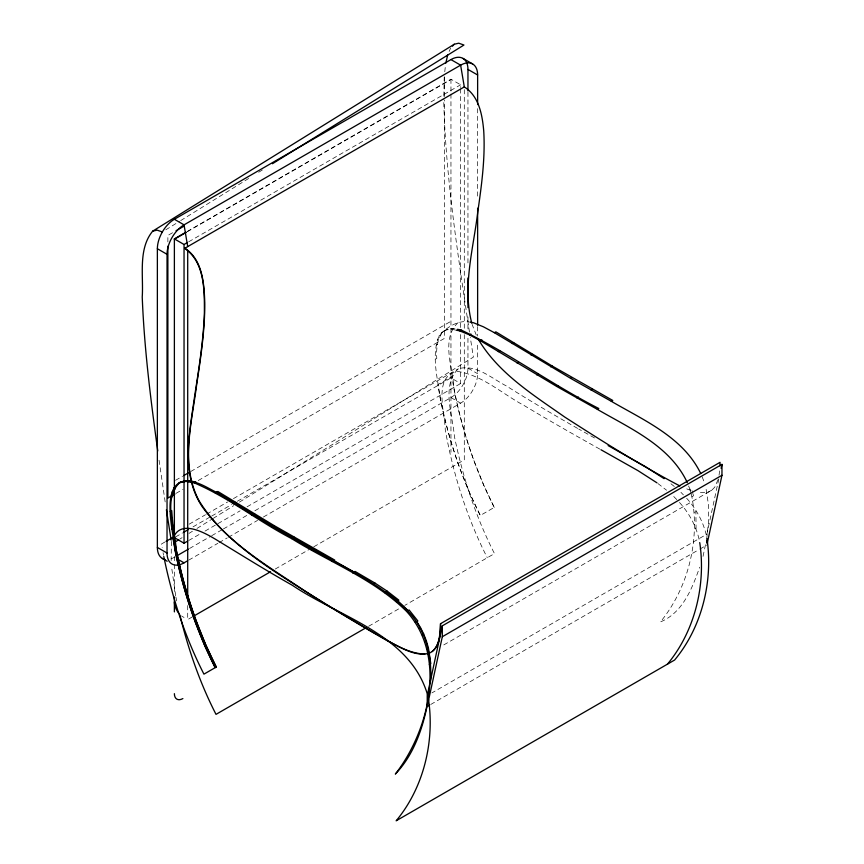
<?xml version="1.0" encoding="UTF-8"?>
<svg xmlns="http://www.w3.org/2000/svg" width="864" height="864" viewBox="0 0 864 864"><rect width="100%" height="100%" fill="white"/><g stroke="black" fill="none" stroke-linecap="round" stroke-linejoin="round"><path stroke-width="0.65" stroke-dasharray="4.32 3.24" d="M444.226 76.756L443.74 99.749M458.104 322.607C440.24 338.926 453.352 369.76 454.172 390.161A334.174 192.942 60 0 0 474.39 461.84L483.808 485.482L494.262 507.416L480.298 515.473L469.854 493.538L460.436 469.897A334.174 192.942 60 0 1 440.208 398.218C437.659 377.914 431.071 355.601 439.052 335.783C446.126 327.683 457.618 320.08 468.698 321.851M454.982 328.838C438.35 325.469 435.748 346.81 436.806 358.376L435.337 359.219M691.351 494.219C700.553 538.175 688.878 587.077 660.442 621.918C682.744 612.792 692.172 588.373 699.667 567.227M706.709 538.801L708.566 521.24L708.394 504.284L706.007 488.56M444.766 71.788L445.576 64.357M719.032 475.2L719.701 470.632M703.048 556.362L705.672 543.823M718.826 478.861L706.882 534.157L431.892 692.917M718.027 479.682L714.744 487.177L711.817 490.169L441.493 646.24M449.15 51.44L450.598 48.092M577.627 428.404C553.576 414.742 529.751 400.702 506.369 385.949C491.692 378.421 475.891 363.766 458.32 368.788C440.986 385.582 452.876 415.508 454.388 436.331C462.715 476.885 475.621 516.683 494.478 553.597L404.762 605.394M165.791 229.824L179.55 221.303M180.695 220.59L249.502 177.941M258.682 172.249L263.272 169.409M179.798 539.093L182.088 537.667M188.968 533.401L192.413 531.274M196.992 528.433L211.907 519.188M213.052 518.476L233.69 505.678M239.425 502.124L473.375 357.124L470.275 337.37M172.552 232.751L167.875 235.451L167.875 242.19M187.207 231.487L450.954 79.218L460.62 84.802L460.62 87.491M187.207 231.79L450.954 79.52M188.708 241.79L460.62 84.802M175.543 480.298L182.542 476.258M190.706 471.539L450.954 321.289M441.353 332.726L442.811 331.884M439.052 335.783L440.51 334.94M444.139 330.664L452.542 328.374M437.27 339.908L438.739 339.066M176.051 493.344L183.049 489.305M198.223 480.546L444.463 338.375L444.463 100.008M436.061 345.179L437.519 344.336M189.173 524.167L205.492 514.75M206.658 514.08L227.621 501.973M233.453 498.614L458.32 368.788M164.938 542.009L161.557 543.953L162.184 547.668M175.543 536.954L182.542 532.904M193.039 526.846L210.546 516.737M211.712 516.067L231.552 504.608M237.395 501.239L450.954 377.935L460.62 383.519L460.62 333.731M188.708 540.508L200.383 533.768M205.049 531.079L216.713 524.34M217.879 523.67L240.062 510.862M247.061 506.822L460.62 383.519M189.54 548.5L210.546 536.371M211.712 535.702L222.221 529.632M223.387 528.962L246.726 515.484M254.891 510.764L450.954 397.58A24.052 13.889 -60 0 0 467.953 368.118L467.953 335.826M188.708 560.142L217.879 543.305M219.056 542.624L227.221 537.916M228.388 537.235L257.558 520.398M263.401 517.028L460.62 403.153A24.052 13.889 -60 0 0 477.63 373.702L477.63 342.76M192.38 616.885L187.704 619.585L187.704 604.768M275.238 569.052L309.074 549.504M313.751 546.815L464.292 459.896L464.292 334.67M368.647 626.249L400.097 608.083M691.006 493.009L689.958 489.402L691.416 488.56L692.464 492.167M692.042 496.627L693.5 495.785L692.809 493.376M694.44 512.341L695.898 511.499L696.06 528.455L694.602 529.297M430.726 704.484L698.717 549.752M699.883 549.083L706.882 545.044M711.817 490.169L708.296 492.016L699.505 492.653M451.084 329.216L454.734 329.908M690.8 490.45L684.288 487.944M599.8 449.107C574.42 434.905 549.104 420.584 524.2 405.551C502.459 394.027 482.987 375.57 458.06 371.488C432.508 375.073 444.971 413.024 445.252 429.667C453.071 474.034 466.862 517.536 487.274 557.744M594.54 437.962L578.75 429.041M467.953 368.118L477.63 373.702M450.954 397.58L460.62 403.153M174.971 557.604L174.377 557.258A24.052 13.889 -60 0 1 170.262 559.051M184.043 617.458L182.876 616.788A12.02 6.944 60 0 1 181.602 615.946M657.925 483.548L666.565 490.212M670.961 483.775L674.698 486.81M680.94 492.35L683.413 494.878M673.747 496.508L678.694 501.552M686.653 498.28C696.06 508.583 702.94 521.165 706.223 534.74M679.46 502.438C689.699 513.702 697.086 527.688 699.764 542.722M494.262 507.416C473.44 466.387 459.41 421.934 451.786 376.585L437.832 384.642C445.446 429.991 459.475 474.444 480.298 515.473M476.258 335.07L472.122 324.41M702.151 476.831L703.922 481.345M688.63 486.011L689.958 489.402M175.921 597.1L176.72 600.88M163.058 552.668L163.544 555.239M175.705 595.901L171.515 566.665M469.454 332.1C458.071 255.474 445.716 178.61 443.75 101.034M171.353 541.436L171.18 560.552M165.164 501.919L158.836 458.73M477.63 108.626L477.63 198.785M477.63 326.614L477.63 336.031M467.953 92.275L467.953 265.864M467.953 316.991L467.953 330.448M464.292 89.618L464.292 329.292M460.62 88.841L460.62 328.352M450.954 79.218L450.954 92.966M450.954 94.025L450.954 452.196M444.463 77.112L444.463 98.658M174.377 556.373L174.377 563.09M174.377 564.44L174.377 593.039"/><path stroke-width="1.3" d="M440.672 623.624C440.327 634.133 440.122 648.756 428.652 653.476M719.896 465.88L720.047 462.326L440.402 623.776C440.024 633.344 439.992 644.782 432.173 651.618M172.822 537.451C180.49 582.574 194.465 626.8 215.19 667.645L204.746 645.7L195.329 622.069A334.174 192.942 60 0 1 175.1 550.379C173.48 531.425 156.319 471.798 195.966 482.155L194.508 482.998L185.976 481.388L179.042 482.836M430.283 683.37C432.67 657.45 426.244 629.899 407.668 610.837C375.127 578.513 331.085 561.956 292.669 538.002C266.857 523.4 241.672 507.751 216.367 492.307C205.319 486.756 192.985 477.986 180.09 482.22C162.227 498.539 175.349 529.373 176.159 549.774A334.174 192.942 60 0 0 196.387 621.454L205.805 645.095L216.248 667.04L203.936 674.147C185.015 637.135 172.055 597.208 163.793 556.524M427.129 705.942C422.042 730.534 412.981 755.773 395.334 774.079C429.062 730.782 447.466 656.316 406.609 611.453C374.069 579.118 330.026 562.561 291.611 538.607C258.509 521.392 228.852 497.718 194.508 482.998M707.162 543.726L721.958 475.276L721.958 464.389L442.314 625.838L427.226 695.606L427.226 706.493L429.559 705.154M427.226 706.493L442.314 636.725L442.314 625.838M721.105 468.331L721.958 464.389M445.835 63.158L447.703 54.799M173.945 487.944L175.403 487.102L172.411 496.508L170.953 497.351M172.984 538.79C179.874 518.702 204.206 532.483 216.13 539.644C241.456 555.055 266.587 570.791 292.432 585.328C339.433 617.22 410.4 634.37 427.756 695.509M667.418 664.189C694.926 631.152 706.028 584.96 699.764 542.722M272.441 163.728L463.957 45.025L458.73 43.2L454.28 44.226L152.669 231.163C137.927 249.037 143.64 275.519 142.236 297.022C144.234 348.581 150.746 399.838 157.756 450.922M452.434 46.159L454.28 44.226M174.064 542.646L178.643 539.806M164.894 559.397A24.052 13.889 -60 0 1 157.367 547.441L157.367 248.724A24.052 13.889 -60 0 1 174.377 219.272L450.954 59.584L460.62 65.167A24.052 13.889 -60 0 1 477.63 74.984L477.63 104.587M176.051 230.731L184.216 226.022M174.377 543.262L174.377 238.907L186.041 232.168M174.377 239.198L186.041 232.459M174.377 238.907L184.043 244.49L187.542 242.46M471.809 323.32C462.197 286.567 473.407 248.67 477.77 211.961C481.615 185.123 485.363 158.015 483.721 130.842C482.317 114.847 478.991 96.152 464.303 86.918L184.648 248.368C205.373 262.732 204.379 291.492 204.379 313.988C203.278 341.68 198.796 369.079 194.594 396.436C189.508 432.767 180.436 474.088 202.349 506.92C233.744 549.677 281.826 575.737 325.458 604.141C346.313 616.766 367.157 629.435 388.411 641.369C400.896 647.32 414.461 656.824 428.922 653.314M183.708 475.589L188.374 472.889M185.976 481.388L187.434 480.546M172.163 492.07L173.632 491.227M174.884 494.014L167.875 498.064L167.875 246.229M459.616 330.826L461.074 329.983C508.702 352.771 551.675 384.534 598.817 408.521L597.359 409.363L556.718 386.446L480.416 340.751L469.476 334.876L459.616 330.826L455.954 330.145M469.476 334.876L470.934 334.033M170.23 511.38L171.698 510.538L173.146 528.53L171.688 529.373M215.309 492.923L217.825 491.465L274.158 525.604L334.757 560.088L332.251 561.535M480.416 340.751L481.874 339.908M494.381 332.694L495.839 331.852L552.161 365.99L612.77 400.464L611.312 401.306L570.683 378.389L494.381 332.694L483.43 326.819L473.569 322.769L469.919 322.078M166.072 541.35L173.88 536.846C181.537 581.969 195.512 626.195 216.248 667.04M183.708 532.235L188.374 529.535M233.194 503.809L235.71 502.362M498.301 351.637L499.759 350.795M512.266 343.58L513.724 342.738M174.377 537.624L184.043 543.208L187.542 541.188M176.71 555.908L188.374 549.169M252.115 515.452L254.632 513.994M517.223 363.28L518.681 362.437M531.176 355.223L532.634 354.38M177.39 559.008L184.043 562.842L187.542 560.822M271.642 527.062L274.158 525.604M536.749 374.89L538.207 374.047M550.703 366.833L552.161 365.99M291.611 538.607L294.127 537.16M556.718 386.446L558.176 385.603M570.683 378.389L572.141 377.546M193.547 616.216L270.562 571.741M311.872 550.109L314.377 548.651M576.979 397.937L578.437 397.094M590.933 389.88L592.391 389.038M352.588 572.897L355.093 571.45L374.911 583.038L387.364 591.268L398.866 600.178L396.36 601.625M373.453 583.88L374.911 583.038M384.858 592.715L387.364 591.268M366.314 627.588L216.011 714.366C199.865 682.916 188.276 649.264 179.885 614.963M406.609 611.453L409.126 609.995L417.841 620.978L415.325 622.426M419.008 628.42L420.466 627.577L416.783 621.583M422.194 634.792L423.652 633.949L420.466 627.577M424.85 641.574L426.308 640.732L423.652 633.949M442.314 636.725L721.958 475.276M426.935 648.788L428.393 647.946L426.308 640.732M429.332 664.502L430.79 663.66L428.393 647.946M152.669 231.163L157.118 230.137L162.346 231.962M424.818 654.113C405.475 653.27 389.2 640.796 372.665 632.07C350.136 618.775 327.64 605.405 305.532 591.408C267.127 565.337 223.819 541.177 198.925 500.548C180.004 464.616 191.862 422.831 196.625 384.955C200.74 357.718 204.898 330.318 204.779 302.702C204.088 283.511 202.63 259.848 184.918 248.216M457.412 329.303L461.074 329.983M679.914 485.968C640.3 465.21 602.381 441.277 564.797 417.085C533.196 394.88 498.42 373.302 478.3 339.26M611.312 401.306C644.09 420.412 683.305 437.4 700.726 473.504M597.359 409.363C630.461 428.609 670.151 445.878 687.301 482.63M608.126 445.586L645.192 466.506L664.135 478.667M600.934 449.734L637.999 470.653L656.942 482.825M354.046 572.054L273.1 526.219L216.767 492.08M462.974 58.396L472.651 63.979M450.954 59.584A24.052 13.889 -60 0 1 467.953 69.401L477.63 74.984M174.377 219.272L184.043 224.856L187.704 246.607M157.367 248.724L167.033 254.308L167.033 553.025A24.052 13.889 -60 0 0 184.043 562.842M157.367 547.441L167.033 553.025M162.346 558.446L167.184 561.244M386.316 591.872L397.818 600.782L408.067 610.61M706.968 538.574C713.232 580.802 702.13 626.994 674.611 660.031L396.155 820.8C423.662 787.763 434.765 741.571 428.501 699.343M464.303 86.918L460.631 65.167L184.043 224.856A24.052 13.889 -60 0 0 167.033 254.308M166.396 509.814L171.148 540.119M706.882 540.205L706.882 542.624M477.63 208.202L477.63 325.264M467.953 69.401L467.953 90.936M467.953 277.97L467.953 307.573M187.704 250.646L187.704 596.689M184.043 244.49L184.043 543.208M174.377 597.078L174.377 611.885M182.876 698.566A12.02 6.944 -60 0 1 174.377 693.652M179.183 613.688A12.02 6.944 60 0 1 174.377 602.068"/></g></svg>
